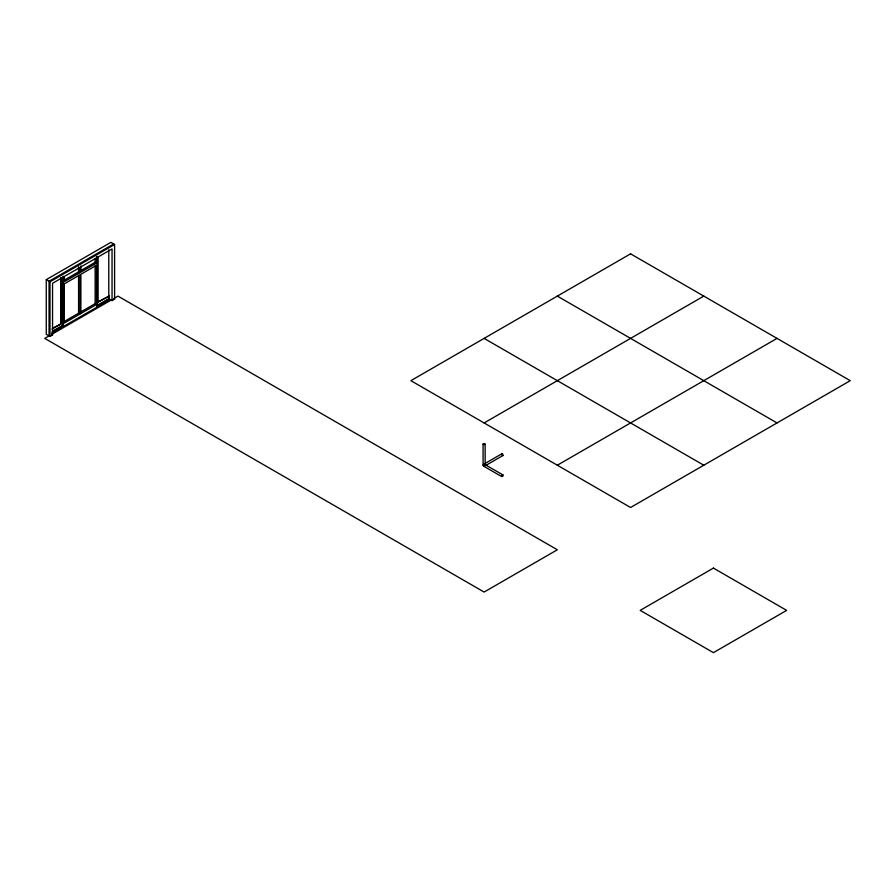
<?xml version="1.0" encoding="UTF-8"?>
<svg xmlns="http://www.w3.org/2000/svg" width="895" height="895" viewBox="0 0 895 895"><rect width="100%" height="100%" fill="white"/><g stroke="black" fill="none" stroke-linecap="round" stroke-linejoin="round"><path stroke-width="1.34" d="M501.692 454.235L502.61 453.944L503.057 455.443L485.772 465.456M484.631 465.747L483.076 465.221L483.076 444.088L484.117 443.484L485.146 444.088L485.146 465.221M485.146 444.088L484.117 444.681L483.076 444.088M483.076 465.221L483.848 464.65M484.821 465.847L483.926 465.937M484.307 465.937L483.412 465.411L484.475 464.281M112.043 300.619L112.043 248.933L52.548 283.279L52.548 334.965L49.986 336.442L46.271 334.294L46.271 279.654L110.879 242.355L114.594 244.503L114.594 299.143L112.043 300.619L108.787 298.74L96.884 305.609M113.665 243.966L49.057 281.265L49.057 335.905M46.271 279.654L49.986 281.802L114.594 244.503M64.138 280.213L78.57 271.879L79.968 272.684L79.968 267.639M79.498 271.342L95.138 262.313L96.537 263.119L96.537 256.82M79.968 272.684L64.328 281.712L64.328 276.667M96.537 263.119L80.897 272.147L80.897 265.837M52.704 328.163L61.117 323.845L61.117 277.897M64.138 321.562L78.57 313.228L79.968 314.033L79.968 274.832L64.328 283.86L64.328 323.061L79.968 314.033M96.537 304.468L95.138 303.662L79.498 312.691L80.897 313.496L96.537 304.468L96.537 265.267L80.897 274.295L80.897 313.496M97.421 256.406L97.421 302.342L109.246 296.055L109.246 299.008L96.537 306.347L97.465 306.884L97.465 256.596M52.033 329.091L61.117 323.845M97.421 302.342L109.246 296.055M54.058 330.333L62.381 325.534M52.067 332.023L62.471 326.015L63.4 326.552L63.4 276.264M51.843 333.22L110.174 299.545M49.549 335.625L44.75 338.388L484.117 592.054L557.339 549.776L117.972 296.111L114.381 298.192M51.955 334.238L111.976 299.579M484.117 422.943L703.794 296.111M484.743 463.666L501.905 453.754M557.339 465.221L777.028 338.388M502.934 455.555L502.05 455.175M502.934 474.898C499.947 475.793 503.661 477.941 502.934 474.898L484.743 464.438M557.339 296.111L777.028 422.943M484.117 338.388L703.794 465.221M483.591 466.127L501.905 476.688M113.665 298.606L114.594 299.143M51.619 334.428L52.548 334.965M484.631 464.93L483.591 464.326L483.747 465.747M108.787 249.839L108.787 298.74M97.891 256.675L97.891 302.611M95.138 258.532L95.138 262.313M95.138 265.815L95.138 303.662M78.57 266.833L78.57 271.879M78.57 275.38L78.57 313.228M62.471 277.126L62.471 326.015M60.659 277.629L60.659 323.576M49.986 281.802L49.986 336.442M630.572 253.833L410.883 380.666L630.572 507.499L850.25 380.666L630.572 253.833M713.416 568.09L640.193 610.368L713.416 652.645L786.649 610.368L713.416 568.09"/></g></svg>
